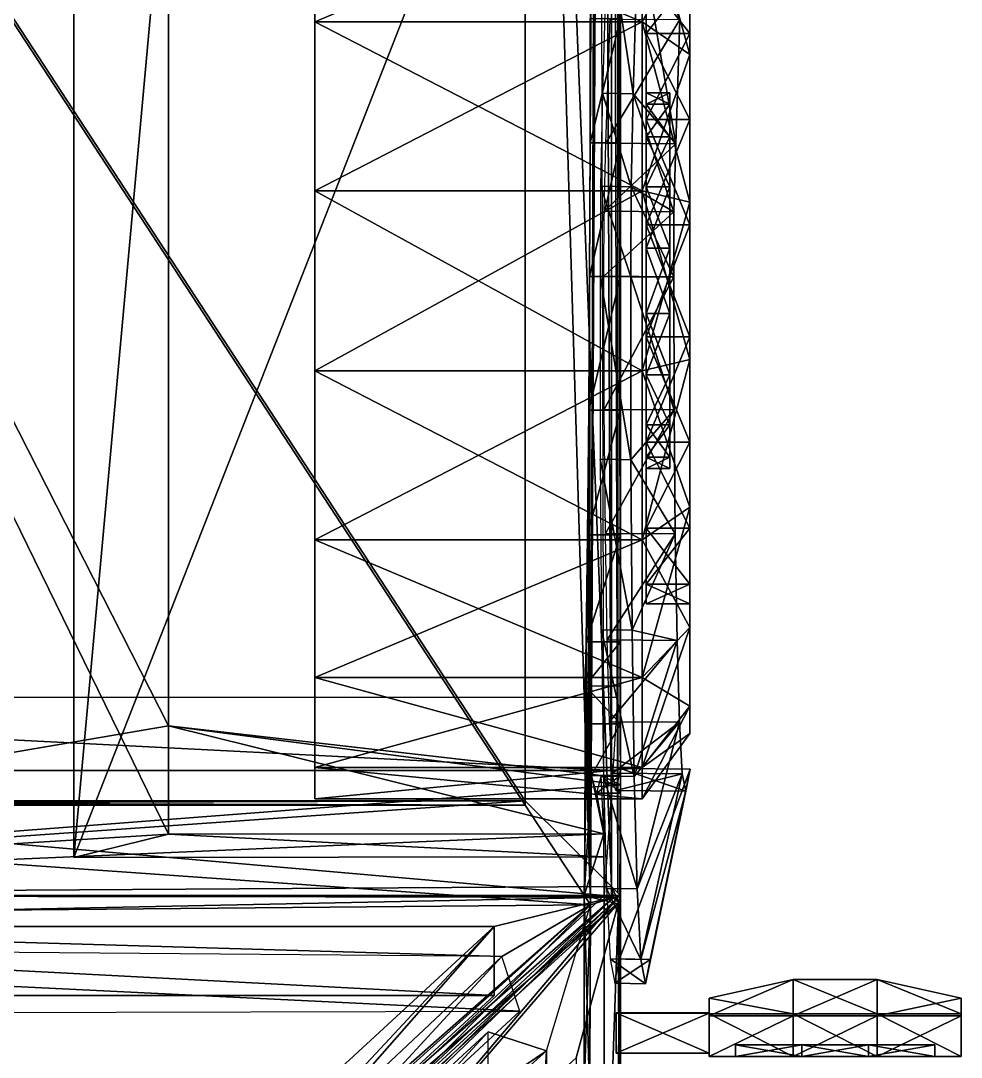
# Model space of a CAD drawing. Extents: x -2.47 to 2.47, y -4.22 to 4.99.
# Drawn here: x 1.17 to 2.471, y 1.619 to 3.053 of the extents above; entities that cross this region are included whole.
import ezdxf

# ---------------------------------------------------------------- set-up
doc = ezdxf.new("R2010")
doc.units = 0

msp = doc.modelspace()

# ---------------------------------------------------------------- linework, layer by layer
for points in [[(2, 4.9519, 1.6023), (2, 4.9431, 1.6161), (2, 1.8428, 1.9879)], [(2, 2.8836, 1.4521), (2, 3.0559, 1.3807), (2, 4.9519, 1.6023)], [(2, 2.8836, 1.4521), (2, 4.9519, 1.6023), (2, 1.8428, 1.9879)], [(1.9876, 1.8551, 1.9989), (1.9744, 4.9345, 1.6296), (1.8682, 4.8292, 1.6423)], [(1.9876, 1.8551, 1.9989), (1.9876, 4.9345, 1.6296), (1.9744, 4.9345, 1.6296)], [(1.9964, 1.8464, 1.9963), (1.9964, 4.937, 1.6257), (1.9876, 4.9345, 1.6296)], [(1.9964, 1.8464, 1.9963), (1.9876, 4.9345, 1.6296), (1.9876, 1.8551, 1.9989)], [(2, 1.8428, 1.9879), (2, 4.9431, 1.6161), (1.9964, 4.937, 1.6257)], [(2, 1.8428, 1.9879), (1.9964, 4.937, 1.6257), (1.9964, 1.8464, 1.9963)], [(1.9585, 1.8298, 1.9757), (1.8682, 4.8232, 1.5926), (1.9744, 4.9079, 1.5873)], [(1.9573, 2.6987, 1.4764), (1.9585, 1.8298, 1.9757), (1.9689, 4.9137, 1.5965)], [(1.958, 2.8836, 1.4521), (1.9573, 2.6987, 1.4764), (1.9689, 4.9137, 1.5965)], [(1.9581, 3.0559, 1.3807), (1.958, 2.8836, 1.4521), (1.9689, 4.9137, 1.5965)], [(1.9744, 4.9079, 1.5873), (1.9689, 4.9137, 1.5965), (1.9585, 1.8298, 1.9757)], [(0, 4.8297, 1.6137), (0, 1.9737, 1.9521), (1.8682, 1.9737, 1.9521)], [(0, 4.8297, 1.6137), (1.8682, 1.9737, 1.9521), (1.8682, 4.8297, 1.6137)], [(0, 4.8238, 1.5641), (1.8682, 4.8238, 1.5641), (1.8682, 1.9678, 1.9024)], [(0, 4.8238, 1.5641), (1.8682, 1.9678, 1.9024), (0, 1.9678, 1.9024)], [(1.8682, 1.9737, 1.9521), (1.8682, 4.8238, 1.5641), (1.8682, 4.8297, 1.6137)], [(1.8682, 4.8292, 1.6423), (1.8682, 1.9737, 1.9847), (1.9876, 1.8551, 1.9989)], [(1.8682, 4.8292, 1.6423), (1.8682, 4.8232, 1.5926), (1.8682, 1.9677, 1.9351)], [(1.8682, 4.8292, 1.6423), (1.8682, 1.9677, 1.9351), (1.8682, 1.9737, 1.9847)], [(1.8682, 1.9737, 1.9521), (1.8682, 1.9678, 1.9024), (1.8682, 4.8238, 1.5641)], [(1.9585, 1.8298, 1.9757), (1.8682, 1.9677, 1.9351), (1.8682, 4.8232, 1.5926)], [(0, 4.778, 0.4116), (1.3748, 3.3202, 0.4116), (1.3748, 2.0772, 0.4116)], [(1.3748, 2.0772, 0.4116), (0, 1.8428, 0.4116), (0, 4.778, 0.4116)], [(0, 4.7421, 0.4463), (1.3748, 3.336, 0.4498), (1.3748, 1.9275, 0.4568)], [(1.3748, 1.9275, 0.4568), (0, 1.8428, 0.4616), (0, 4.7421, 0.4463)], [(1.3748, 3.336, 0.4498), (1.244, 3.7531, 1.477), (1.244, 1.8952, 1.4884)], [(1.244, 1.8952, 1.4884), (1.244, 3.7531, 1.477), (1.9721, 3.7518, 1.4738)], [(1.244, 1.8952, 1.4884), (1.9721, 3.7518, 1.4738), (1.9768, 1.8963, 1.4856)], [(1.3748, 3.336, 0.4498), (1.244, 1.8952, 1.4884), (1.3748, 1.9275, 0.4568)], [(1.3748, 3.336, 0.4498), (1.3748, 1.9275, 0.4568), (1.3748, 2.0772, 0.4116)], [(1.3748, 3.336, 0.4498), (1.3748, 2.0772, 0.4116), (1.3748, 3.3202, 0.4116)], [(2.0959, 3.2814, 0.9027), (2.0959, 3.1727, 1.0911), (2.0959, 3.0352, 0.9757)], [(2.0959, 3.2814, 0.9027), (2.0959, 3.0352, 0.9757), (2.0959, 3.1127, 0.8413)], [(1.5772, 3.2419, 0.228), (1.5772, 3.0512, 0.068), (1.5772, 2.8174, -0.0171)], [(1.5772, 2.8174, 1.3942), (1.5772, 3.0512, 1.3091), (1.5772, 3.2419, 1.1491)], [(1.5772, 3.2419, 0.228), (1.5772, 2.8174, -0.0171), (1.5772, 2.3347, 0.068)], [(1.5772, 2.8174, 1.3942), (1.5772, 3.2419, 1.1491), (1.5772, 3.2419, 0.228)], [(1.5772, 3.2419, 0.228), (1.5772, 2.3347, 0.068), (1.5772, 2.0196, 0.9336)], [(1.5772, 3.2419, 0.228), (1.5772, 2.0196, 0.9336), (1.5772, 2.8174, 1.3942)], [(1.5772, 3.0512, 0.068), (1.5772, 3.2419, 0.228), (2.03, 3.2419, 0.228)], [(1.5772, 3.0512, 0.068), (2.03, 3.2419, 0.228), (2.03, 3.0512, 0.068)], [(1.5772, 3.2419, 1.1491), (1.5772, 3.0512, 1.3091), (2.03, 3.0512, 1.3091)], [(1.5772, 3.2419, 1.1491), (2.03, 3.0512, 1.3091), (2.03, 3.2419, 1.1491)], [(2.03, 3.2419, 1.1491), (2.03, 3.0512, 1.3091), (2.0959, 3.0061, 1.2309)], [(2.03, 3.2419, 1.1491), (2.0959, 3.0061, 1.2309), (2.0959, 3.1727, 1.0911)], [(2.03, 3.0512, 0.068), (2.03, 3.2419, 0.228), (2.0959, 3.1727, 0.286)], [(1.9819, 3.1882, 1.5858), (1.9752, 2.9523, 1.6822), (2.0177, 2.9516, 1.6843)], [(1.9819, 3.1882, 1.5858), (2.0177, 2.9516, 1.6843), (2.0244, 3.1874, 1.5878)], [(2.0765, 2.8825, 1.4304), (2.0244, 3.1874, 1.5878), (2.0177, 2.9516, 1.6843)], [(2.0765, 2.8825, 1.4304), (2.0822, 3.0542, 1.3603), (2.0244, 3.1874, 1.5878)], [(2.03, 3.0512, 0.068), (2.0959, 3.1727, 0.286), (2.0959, 3.0061, 0.1462)], [(2.0959, 3.1727, 1.0911), (2.0959, 3.0061, 1.2309), (2.0959, 2.9163, 1.0754)], [(2.0959, 3.1727, 1.0911), (2.0959, 2.9163, 1.0754), (2.0959, 3.0352, 0.9757)], [(2.0959, 3.0061, 0.1462), (2.0959, 3.1727, 0.286), (2.0959, 3.0352, 0.4014)], [(2.0959, 3.1727, 0.286), (2.0959, 3.1127, 0.5358), (2.0959, 3.0352, 0.4014)], [(2.0354, 3.1127, 0.5358), (2.0354, 3.1397, 0.6886), (2.0354, 2.9528, 0.6886)], [(2.0354, 3.1397, 0.6886), (2.0354, 3.1127, 0.8413), (2.0354, 2.9371, 0.7774)], [(2.0354, 3.1397, 0.6886), (2.0354, 2.9371, 0.7774), (2.0354, 2.9528, 0.6886)], [(2.0959, 3.1127, 0.8413), (2.0959, 3.0352, 0.9757), (2.0354, 3.0352, 0.9757)], [(2.0959, 3.1127, 0.8413), (2.0354, 3.0352, 0.9757), (2.0354, 3.1127, 0.8413)], [(2.0959, 3.0352, 0.4014), (2.0959, 3.1127, 0.5358), (2.0354, 3.1127, 0.5358)], [(2.0959, 3.0352, 0.4014), (2.0354, 3.1127, 0.5358), (2.0354, 3.0352, 0.4014)], [(2.0354, 3.1127, 0.8413), (2.0354, 3.0352, 0.9757), (2.0354, 2.892, 0.8556)], [(2.0354, 3.1127, 0.8413), (2.0354, 2.892, 0.8556), (2.0354, 2.9371, 0.7774)], [(2.0354, 3.0352, 0.4014), (2.0354, 3.1127, 0.5358), (2.0354, 2.9371, 0.5804)], [(2.0354, 3.1127, 0.5358), (2.0354, 2.9528, 0.6886), (2.0354, 2.9371, 0.5804)], [(1.958, 2.8836, 1.4521), (1.9581, 3.0559, 1.3807), (2, 3.0559, 1.3807)], [(1.958, 2.8836, 1.4521), (2, 3.0559, 1.3807), (2, 2.8836, 1.4521)], [(1.9799, 2.8833, 1.4284), (1.9856, 3.055, 1.3582), (2.0822, 3.0542, 1.3603)], [(1.9799, 2.8833, 1.4284), (2.0822, 3.0542, 1.3603), (2.0765, 2.8825, 1.4304)], [(1.5772, 2.8174, -0.0171), (1.5772, 3.0512, 0.068), (2.03, 3.0512, 0.068)], [(1.5772, 2.8174, -0.0171), (2.03, 3.0512, 0.068), (2.03, 2.8174, -0.0171)], [(1.5772, 3.0512, 1.3091), (1.5772, 2.8174, 1.3942), (2.03, 2.8174, 1.3942)], [(1.5772, 3.0512, 1.3091), (2.03, 2.8174, 1.3942), (2.03, 3.0512, 1.3091)], [(2.03, 3.0512, 1.3091), (2.03, 2.8174, 1.3942), (2.0959, 2.8017, 1.3053)], [(2.03, 3.0512, 1.3091), (2.0959, 2.8017, 1.3053), (2.0959, 3.0061, 1.2309)], [(2.03, 2.8174, -0.0171), (2.03, 3.0512, 0.068), (2.0959, 3.0061, 0.1462)], [(2.0959, 2.9163, 0.3017), (2.0959, 3.0352, 0.4014), (2.0354, 3.0352, 0.4014)], [(2.0959, 2.9163, 0.3017), (2.0354, 3.0352, 0.4014), (2.0354, 2.9163, 0.3017)], [(2.0959, 3.0352, 0.9757), (2.0959, 2.9163, 1.0754), (2.0354, 2.9163, 1.0754)], [(2.0959, 3.0352, 0.9757), (2.0354, 2.9163, 1.0754), (2.0354, 3.0352, 0.9757)], [(2.0354, 3.0352, 0.9757), (2.0354, 2.9163, 1.0754), (2.0354, 2.8229, 0.9136)], [(2.0354, 3.0352, 0.9757), (2.0354, 2.8229, 0.9136), (2.0354, 2.892, 0.8556)], [(2.0354, 2.9163, 0.3017), (2.0354, 3.0352, 0.4014), (2.0354, 2.892, 0.5215)], [(2.0354, 3.0352, 0.4014), (2.0354, 2.9371, 0.5804), (2.0354, 2.892, 0.5215)], [(2.0959, 3.0061, 0.1462), (2.0959, 3.0352, 0.4014), (2.0959, 2.9163, 0.3017)], [(2.03, 2.8174, -0.0171), (2.0959, 3.0061, 0.1462), (2.0959, 2.8017, 0.0719)], [(2.0959, 3.0061, 1.2309), (2.0959, 2.8017, 1.3053), (2.0959, 2.7705, 1.1285)], [(2.0959, 3.0061, 1.2309), (2.0959, 2.7705, 1.1285), (2.0959, 2.9163, 1.0754)], [(2.0959, 2.8017, 0.0719), (2.0959, 3.0061, 0.1462), (2.0959, 2.9163, 0.3017)], [(1.9752, 2.9523, 1.6822), (1.9723, 2.8238, 1.6989), (2.0149, 2.823, 1.701)], [(1.9752, 2.9523, 1.6822), (2.0149, 2.823, 1.701), (2.0177, 2.9516, 1.6843)], [(2.074, 2.7885, 1.4427), (2.0177, 2.9516, 1.6843), (2.0149, 2.823, 1.701)], [(2.074, 2.7885, 1.4427), (2.0765, 2.8825, 1.4304), (2.0177, 2.9516, 1.6843)], [(2.0354, 2.9528, 0.6886), (2.0354, 2.9371, 0.7774), (2.0685, 2.9371, 0.7774)], [(2.0354, 2.9528, 0.6886), (2.0685, 2.9371, 0.7774), (2.0685, 2.9528, 0.6886)], [(2.0354, 2.9371, 0.5804), (2.0354, 2.9528, 0.6886), (2.0685, 2.9528, 0.6886)], [(2.0354, 2.9371, 0.5804), (2.0685, 2.9528, 0.6886), (2.0685, 2.9371, 0.5997)], [(2.0685, 2.9528, 0.6886), (2.0685, 2.9371, 0.7774), (2.0685, 2.892, 0.8556)], [(2.0685, 2.892, 0.5215), (2.0685, 2.9371, 0.5997), (2.0685, 2.9528, 0.6886)], [(2.0685, 2.9528, 0.6886), (2.0685, 2.892, 0.8556), (2.0685, 2.7381, 0.9444)], [(2.0685, 2.892, 0.5215), (2.0685, 2.9528, 0.6886), (2.0685, 2.7381, 0.9444)], [(2.0354, 2.9371, 0.7774), (2.0354, 2.892, 0.8556), (2.0685, 2.892, 0.8556)], [(2.0354, 2.9371, 0.7774), (2.0685, 2.892, 0.8556), (2.0685, 2.9371, 0.7774)], [(2.0354, 2.892, 0.5215), (2.0354, 2.9371, 0.5804), (2.0685, 2.9371, 0.5997)], [(2.0354, 2.892, 0.5215), (2.0685, 2.9371, 0.5997), (2.0685, 2.892, 0.5215)], [(2.0959, 2.7705, 0.2486), (2.0959, 2.9163, 0.3017), (2.0354, 2.9163, 0.3017)], [(2.0959, 2.7705, 0.2486), (2.0354, 2.9163, 0.3017), (2.0354, 2.7705, 0.2486)], [(2.0959, 2.9163, 1.0754), (2.0959, 2.7705, 1.1285), (2.0354, 2.7705, 1.1285)], [(2.0959, 2.9163, 1.0754), (2.0354, 2.7705, 1.1285), (2.0354, 2.9163, 1.0754)], [(2.0354, 2.9163, 1.0754), (2.0354, 2.7705, 1.1285), (2.0354, 2.7381, 0.9444)], [(2.0354, 2.9163, 1.0754), (2.0354, 2.7381, 0.9444), (2.0354, 2.8229, 0.9136)], [(2.0354, 2.7705, 0.2486), (2.0354, 2.9163, 0.3017), (2.0354, 2.8229, 0.4635)], [(2.0354, 2.9163, 0.3017), (2.0354, 2.892, 0.5215), (2.0354, 2.8229, 0.4635)], [(2.0959, 2.8017, 0.0719), (2.0959, 2.9163, 0.3017), (2.0959, 2.7705, 0.2486)], [(1.9573, 2.6987, 1.4764), (1.958, 2.8836, 1.4521), (2, 2.8836, 1.4521)], [(1.9573, 2.6987, 1.4764), (2, 2.8836, 1.4521), (2, 2.6987, 1.4764)], [(1.9774, 2.7893, 1.4406), (1.9799, 2.8833, 1.4284), (2.0765, 2.8825, 1.4304)], [(1.9774, 2.7893, 1.4406), (2.0765, 2.8825, 1.4304), (2.074, 2.7885, 1.4427)], [(2, 1.8428, 1.9879), (2, 2.6987, 1.4764), (2, 2.8836, 1.4521)], [(2.0354, 2.8229, 0.4635), (2.0354, 2.892, 0.5215), (2.0685, 2.892, 0.5215)], [(2.0354, 2.8229, 0.4635), (2.0685, 2.892, 0.5215), (2.0685, 2.8229, 0.4635)], [(2.0354, 2.892, 0.8556), (2.0354, 2.8229, 0.9136), (2.0685, 2.8229, 0.9136)], [(2.0354, 2.892, 0.8556), (2.0685, 2.8229, 0.9136), (2.0685, 2.892, 0.8556)], [(2.0685, 2.892, 0.8556), (2.0685, 2.8229, 0.9136), (2.0685, 2.7381, 0.9444)], [(2.0685, 2.7381, 0.4327), (2.0685, 2.8229, 0.4635), (2.0685, 2.892, 0.5215)], [(2.0685, 2.5631, 0.4635), (2.0685, 2.7381, 0.4327), (2.0685, 2.892, 0.5215)], [(2.0685, 2.7381, 0.9444), (2.0685, 2.5631, 0.4635), (2.0685, 2.892, 0.5215)], [(1.5772, 2.8174, -0.0171), (1.5772, 2.5685, -0.0171), (1.5772, 2.3347, 0.068)], [(1.5772, 2.3347, 1.3091), (1.5772, 2.5685, 1.3942), (1.5772, 2.8174, 1.3942)], [(1.5772, 2.0196, 0.9336), (1.5772, 2.3347, 1.3091), (1.5772, 2.8174, 1.3942)], [(1.5772, 2.5685, -0.0171), (1.5772, 2.8174, -0.0171), (2.03, 2.8174, -0.0171)], [(1.5772, 2.5685, -0.0171), (2.03, 2.8174, -0.0171), (2.03, 2.5685, -0.0171)], [(1.5772, 2.8174, 1.3942), (1.5772, 2.5685, 1.3942), (2.03, 2.5685, 1.3942)], [(1.5772, 2.8174, 1.3942), (2.03, 2.5685, 1.3942), (2.03, 2.8174, 1.3942)], [(1.9723, 2.8238, 1.6989), (1.9717, 2.6993, 1.7151), (2.0143, 2.6985, 1.7171)], [(1.9723, 2.8238, 1.6989), (2.0143, 2.6985, 1.7171), (2.0149, 2.823, 1.701)], [(2.0736, 2.6985, 1.4544), (2.0149, 2.823, 1.701), (2.0143, 2.6985, 1.7171)], [(2.0736, 2.6985, 1.4544), (2.074, 2.7885, 1.4427), (2.0149, 2.823, 1.701)], [(2.03, 2.8174, 1.3942), (2.03, 2.5685, 1.3942), (2.0959, 2.5842, 1.3053)], [(2.03, 2.8174, 1.3942), (2.0959, 2.5842, 1.3053), (2.0959, 2.8017, 1.3053)], [(2.03, 2.5685, -0.0171), (2.03, 2.8174, -0.0171), (2.0959, 2.8017, 0.0719)], [(2.0354, 2.7705, 0.2486), (2.0354, 2.8229, 0.4635), (2.0354, 2.7381, 0.4327)], [(2.0354, 2.8229, 0.9136), (2.0354, 2.7381, 0.9444), (2.0685, 2.7381, 0.9444)], [(2.0354, 2.8229, 0.9136), (2.0685, 2.7381, 0.9444), (2.0685, 2.8229, 0.9136)], [(2.0354, 2.7381, 0.4327), (2.0354, 2.8229, 0.4635), (2.0685, 2.8229, 0.4635)], [(2.0354, 2.7381, 0.4327), (2.0685, 2.8229, 0.4635), (2.0685, 2.7381, 0.4327)], [(2.03, 2.5685, -0.0171), (2.0959, 2.8017, 0.0719), (2.0959, 2.5842, 0.0719)], [(2.0959, 2.8017, 1.3053), (2.0959, 2.5842, 1.3053), (2.0959, 2.6154, 1.1285)], [(2.0959, 2.8017, 1.3053), (2.0959, 2.6154, 1.1285), (2.0959, 2.7705, 1.1285)], [(2.0959, 2.5842, 0.0719), (2.0959, 2.8017, 0.0719), (2.0959, 2.7705, 0.2486)], [(1.977, 2.6993, 1.4523), (1.9774, 2.7893, 1.4406), (2.074, 2.7885, 1.4427)], [(1.977, 2.6993, 1.4523), (2.074, 2.7885, 1.4427), (2.0736, 2.6985, 1.4544)], [(2.0959, 2.6154, 0.2486), (2.0959, 2.7705, 0.2486), (2.0354, 2.7705, 0.2486)], [(2.0959, 2.6154, 0.2486), (2.0354, 2.7705, 0.2486), (2.0354, 2.6154, 0.2486)], [(2.0959, 2.7705, 1.1285), (2.0959, 2.6154, 1.1285), (2.0354, 2.6154, 1.1285)], [(2.0959, 2.7705, 1.1285), (2.0354, 2.6154, 1.1285), (2.0354, 2.7705, 1.1285)], [(2.0354, 2.7705, 1.1285), (2.0354, 2.6154, 1.1285), (2.0354, 2.6479, 0.9444)], [(2.0354, 2.7705, 1.1285), (2.0354, 2.6479, 0.9444), (2.0354, 2.7381, 0.9444)], [(2.0354, 2.6154, 0.2486), (2.0354, 2.7705, 0.2486), (2.0354, 2.7381, 0.4327)], [(2.0959, 2.5842, 0.0719), (2.0959, 2.7705, 0.2486), (2.0959, 2.6154, 0.2486)], [(2.0354, 2.6154, 0.2486), (2.0354, 2.7381, 0.4327), (2.0354, 2.6479, 0.4327)], [(2.0354, 2.7381, 0.9444), (2.0354, 2.6479, 0.9444), (2.0685, 2.6479, 0.9444)], [(2.0354, 2.7381, 0.9444), (2.0685, 2.6479, 0.9444), (2.0685, 2.7381, 0.9444)], [(2.0354, 2.6479, 0.4327), (2.0354, 2.7381, 0.4327), (2.0685, 2.7381, 0.4327)], [(2.0354, 2.6479, 0.4327), (2.0685, 2.7381, 0.4327), (2.0685, 2.6479, 0.4327)], [(2.0685, 2.7381, 0.9444), (2.0685, 2.6479, 0.9444), (2.0685, 2.5631, 0.9136)], [(2.0685, 2.5631, 0.4635), (2.0685, 2.6479, 0.4327), (2.0685, 2.7381, 0.4327)], [(2.0685, 2.7381, 0.9444), (2.0685, 2.5631, 0.9136), (2.0685, 2.4488, 0.7774)], [(2.0685, 2.7381, 0.9444), (2.0685, 2.4488, 0.7774), (2.0685, 2.5631, 0.4635)], [(1.9573, 2.6987, 1.4764), (1.9561, 2.5138, 1.4521), (1.9585, 1.8298, 1.9757)], [(1.9561, 2.5138, 1.4521), (1.9573, 2.6987, 1.4764), (2, 2.6987, 1.4764)], [(1.9561, 2.5138, 1.4521), (2, 2.6987, 1.4764), (2, 2.5138, 1.4521)], [(1.9717, 2.6993, 1.7151), (1.9719, 2.4462, 1.6822), (2.0145, 2.4454, 1.6843)], [(1.9717, 2.6993, 1.7151), (2.0145, 2.4454, 1.6843), (2.0143, 2.6985, 1.7171)], [(1.9775, 2.5151, 1.4284), (1.977, 2.6993, 1.4523), (2.0736, 2.6985, 1.4544)], [(1.9775, 2.5151, 1.4284), (2.0736, 2.6985, 1.4544), (2.0741, 2.5143, 1.4304)], [(2, 1.8428, 1.9879), (2, 2.5138, 1.4521), (2, 2.6987, 1.4764)], [(2.0741, 2.5143, 1.4304), (2.0736, 2.6985, 1.4544), (2.0143, 2.6985, 1.7171)], [(2.0741, 2.5143, 1.4304), (2.0143, 2.6985, 1.7171), (2.0145, 2.4454, 1.6843)], [(2.0354, 2.6154, 1.1285), (2.0354, 2.5631, 0.9136), (2.0354, 2.6479, 0.9444)], [(2.0354, 2.4696, 0.3017), (2.0354, 2.6154, 0.2486), (2.0354, 2.6479, 0.4327)], [(2.0354, 2.4696, 0.3017), (2.0354, 2.6479, 0.4327), (2.0354, 2.5631, 0.4635)], [(2.0354, 2.5631, 0.4635), (2.0354, 2.6479, 0.4327), (2.0685, 2.6479, 0.4327)], [(2.0354, 2.5631, 0.4635), (2.0685, 2.6479, 0.4327), (2.0685, 2.5631, 0.4635)], [(2.0354, 2.6479, 0.9444), (2.0354, 2.5631, 0.9136), (2.0685, 2.5631, 0.9136)], [(2.0354, 2.6479, 0.9444), (2.0685, 2.5631, 0.9136), (2.0685, 2.6479, 0.9444)], [(2.0959, 2.6154, 1.1285), (2.0959, 2.4696, 1.0754), (2.0354, 2.4696, 1.0754)], [(2.0959, 2.6154, 1.1285), (2.0354, 2.4696, 1.0754), (2.0354, 2.6154, 1.1285)], [(2.0959, 2.4696, 0.3017), (2.0959, 2.6154, 0.2486), (2.0354, 2.6154, 0.2486)], [(2.0959, 2.4696, 0.3017), (2.0354, 2.6154, 0.2486), (2.0354, 2.4696, 0.3017)], [(2.0354, 2.6154, 1.1285), (2.0354, 2.4696, 1.0754), (2.0354, 2.5631, 0.9136)], [(2.0959, 2.5842, 1.3053), (2.0959, 2.4696, 1.0754), (2.0959, 2.6154, 1.1285)], [(2.0959, 2.3799, 0.1462), (2.0959, 2.5842, 0.0719), (2.0959, 2.6154, 0.2486)], [(2.0959, 2.3799, 0.1462), (2.0959, 2.6154, 0.2486), (2.0959, 2.4696, 0.3017)], [(2.03, 2.3347, 0.068), (2.03, 2.5685, -0.0171), (2.0959, 2.5842, 0.0719)], [(2.03, 2.3347, 0.068), (2.0959, 2.5842, 0.0719), (2.0959, 2.3799, 0.1462)], [(2.03, 2.5685, 1.3942), (2.0959, 2.3799, 1.2309), (2.0959, 2.5842, 1.3053)], [(2.0959, 2.5842, 1.3053), (2.0959, 2.3799, 1.2309), (2.0959, 2.4696, 1.0754)], [(1.5772, 2.3347, 0.068), (1.5772, 2.5685, -0.0171), (2.03, 2.5685, -0.0171)], [(1.5772, 2.3347, 0.068), (2.03, 2.5685, -0.0171), (2.03, 2.3347, 0.068)], [(1.5772, 2.5685, 1.3942), (1.5772, 2.3347, 1.3091), (2.03, 2.3347, 1.3091)], [(1.5772, 2.5685, 1.3942), (2.03, 2.3347, 1.3091), (2.03, 2.5685, 1.3942)], [(2.03, 2.5685, 1.3942), (2.03, 2.3347, 1.3091), (2.0959, 2.3799, 1.2309)], [(2.0354, 2.4696, 1.0754), (2.0354, 2.4939, 0.8556), (2.0354, 2.5631, 0.9136)], [(2.0354, 2.3508, 0.4014), (2.0354, 2.4696, 0.3017), (2.0354, 2.5631, 0.4635)], [(2.0354, 2.3508, 0.4014), (2.0354, 2.5631, 0.4635), (2.0354, 2.4939, 0.5215)], [(2.0354, 2.4939, 0.5215), (2.0354, 2.5631, 0.4635), (2.0685, 2.5631, 0.4635)], [(2.0354, 2.4939, 0.5215), (2.0685, 2.5631, 0.4635), (2.0685, 2.4939, 0.5215)], [(2.0354, 2.5631, 0.9136), (2.0354, 2.4939, 0.8556), (2.0685, 2.4939, 0.8556)], [(2.0354, 2.5631, 0.9136), (2.0685, 2.4939, 0.8556), (2.0685, 2.5631, 0.9136)], [(2.0685, 2.5631, 0.9136), (2.0685, 2.4939, 0.8556), (2.0685, 2.4488, 0.7774)], [(2.0685, 2.4488, 0.5997), (2.0685, 2.4939, 0.5215), (2.0685, 2.5631, 0.4635)], [(2.0685, 2.4488, 0.7774), (2.0685, 2.4488, 0.5997), (2.0685, 2.5631, 0.4635)], [(1.9561, 2.5138, 1.4521), (1.9545, 2.3415, 1.3807), (1.9585, 1.8298, 1.9757)], [(1.9545, 2.3415, 1.3807), (1.9561, 2.5138, 1.4521), (2, 2.5138, 1.4521)], [(1.9545, 2.3415, 1.3807), (2, 2.5138, 1.4521), (2, 2.3415, 1.3807)], [(1.9791, 2.3436, 1.3582), (1.9775, 2.5151, 1.4284), (2.0741, 2.5143, 1.4304)], [(1.9791, 2.3436, 1.3582), (2.0741, 2.5143, 1.4304), (2.0757, 2.3428, 1.3603)], [(2, 1.8428, 1.9879), (2, 2.3415, 1.3807), (2, 2.5138, 1.4521)], [(2.0757, 2.3428, 1.3603), (2.0741, 2.5143, 1.4304), (2.0145, 2.4454, 1.6843)], [(2.0354, 2.4488, 0.5997), (2.0354, 2.4939, 0.5215), (2.0685, 2.4939, 0.5215)], [(2.0354, 2.4488, 0.5997), (2.0685, 2.4939, 0.5215), (2.0685, 2.4488, 0.5997)], [(2.0354, 2.4696, 1.0754), (2.0354, 2.3508, 0.9757), (2.0354, 2.4939, 0.8556)], [(2.0354, 2.3508, 0.9757), (2.0354, 2.4488, 0.7774), (2.0354, 2.4939, 0.8556)], [(2.0354, 2.2732, 0.5358), (2.0354, 2.3508, 0.4014), (2.0354, 2.4939, 0.5215)], [(2.0354, 2.2732, 0.5358), (2.0354, 2.4939, 0.5215), (2.0354, 2.4488, 0.5997)], [(2.0354, 2.4939, 0.8556), (2.0354, 2.4488, 0.7774), (2.0685, 2.4488, 0.7774)], [(2.0354, 2.4939, 0.8556), (2.0685, 2.4488, 0.7774), (2.0685, 2.4939, 0.8556)], [(2.0959, 2.4696, 1.0754), (2.0959, 2.3508, 0.9757), (2.0354, 2.3508, 0.9757)], [(2.0959, 2.4696, 1.0754), (2.0354, 2.3508, 0.9757), (2.0354, 2.4696, 1.0754)], [(2.0959, 2.3508, 0.4014), (2.0959, 2.4696, 0.3017), (2.0354, 2.4696, 0.3017)], [(2.0959, 2.3508, 0.4014), (2.0354, 2.4696, 0.3017), (2.0354, 2.3508, 0.4014)], [(2.0959, 2.3799, 1.2309), (2.0959, 2.3508, 0.9757), (2.0959, 2.4696, 1.0754)], [(2.0959, 2.2133, 0.286), (2.0959, 2.3799, 0.1462), (2.0959, 2.4696, 0.3017)], [(2.0959, 2.2133, 0.286), (2.0959, 2.4696, 0.3017), (2.0959, 2.3508, 0.4014)], [(1.9719, 2.4462, 1.6822), (1.9736, 2.2104, 1.5858), (2.0161, 2.2096, 1.5878)], [(1.9719, 2.4462, 1.6822), (2.0161, 2.2096, 1.5878), (2.0145, 2.4454, 1.6843)], [(2.0757, 2.3428, 1.3603), (2.0145, 2.4454, 1.6843), (2.0161, 2.2096, 1.5878)], [(2.0354, 2.3508, 0.9757), (2.0354, 2.2732, 0.8413), (2.0354, 2.4488, 0.7774)], [(2.0354, 2.2732, 0.8413), (2.0354, 2.4332, 0.6886), (2.0354, 2.4488, 0.7774)], [(2.0354, 2.2463, 0.6886), (2.0354, 2.2732, 0.5358), (2.0354, 2.4488, 0.5997)], [(2.0354, 2.2463, 0.6886), (2.0354, 2.4488, 0.5997), (2.0354, 2.4332, 0.6886)], [(2.0354, 2.4488, 0.7774), (2.0354, 2.4332, 0.6886), (2.0685, 2.4332, 0.6886)], [(2.0354, 2.4488, 0.7774), (2.0685, 2.4332, 0.6886), (2.0685, 2.4488, 0.7774)], [(2.0354, 2.4332, 0.6886), (2.0354, 2.4488, 0.5997), (2.0685, 2.4488, 0.5997)], [(2.0354, 2.4332, 0.6886), (2.0685, 2.4488, 0.5997), (2.0685, 2.4332, 0.6886)], [(2.0685, 2.4488, 0.7774), (2.0685, 2.4332, 0.6886), (2.0685, 2.4488, 0.5997)], [(2.0354, 2.2732, 0.8413), (2.0354, 2.2463, 0.6886), (2.0354, 2.4332, 0.6886)], [(2.03, 2.1441, 0.228), (2.03, 2.3347, 0.068), (2.0959, 2.3799, 0.1462)], [(2.03, 2.1441, 0.228), (2.0959, 2.3799, 0.1462), (2.0959, 2.2133, 0.286)], [(2.03, 2.3347, 1.3091), (2.0959, 2.2133, 1.0911), (2.0959, 2.3799, 1.2309)], [(2.0959, 2.3799, 1.2309), (2.0959, 2.2133, 1.0911), (2.0959, 2.3508, 0.9757)], [(1.9545, 2.3415, 1.3807), (1.9525, 2.1936, 1.2672), (1.9585, 1.8298, 1.9757)], [(1.9525, 2.1936, 1.2672), (1.9545, 2.3415, 1.3807), (2, 2.3415, 1.3807)], [(1.9525, 2.1936, 1.2672), (2, 2.3415, 1.3807), (2, 2.1936, 1.2672)], [(1.9816, 2.1962, 1.2466), (1.9791, 2.3436, 1.3582), (2.0757, 2.3428, 1.3603)], [(1.9816, 2.1962, 1.2466), (2.0757, 2.3428, 1.3603), (2.0782, 2.1954, 1.2487)], [(2, 1.8428, 1.9879), (2, 2.1936, 1.2672), (2, 2.3415, 1.3807)], [(2.0782, 2.1954, 1.2487), (2.0757, 2.3428, 1.3603), (2.0161, 2.2096, 1.5878)], [(2.0959, 2.3508, 0.9757), (2.0959, 2.2732, 0.8413), (2.0354, 2.2732, 0.8413)], [(2.0959, 2.3508, 0.9757), (2.0354, 2.2732, 0.8413), (2.0354, 2.3508, 0.9757)], [(2.0959, 2.2732, 0.5358), (2.0959, 2.3508, 0.4014), (2.0354, 2.3508, 0.4014)], [(2.0959, 2.2732, 0.5358), (2.0354, 2.3508, 0.4014), (2.0354, 2.2732, 0.5358)], [(2.0959, 2.2133, 1.0911), (2.0959, 2.2732, 0.8413), (2.0959, 2.3508, 0.9757)], [(2.0959, 2.1045, 0.4744), (2.0959, 2.2133, 0.286), (2.0959, 2.3508, 0.4014)], [(2.0959, 2.1045, 0.4744), (2.0959, 2.3508, 0.4014), (2.0959, 2.2732, 0.5358)], [(1.5772, 2.3347, 0.068), (1.5772, 2.1441, 0.228), (1.5772, 2.0196, 0.4435)], [(1.5772, 2.0196, 0.9336), (1.5772, 2.1441, 1.1491), (1.5772, 2.3347, 1.3091)], [(1.5772, 2.3347, 0.068), (1.5772, 2.0196, 0.4435), (1.5772, 2.0196, 0.9336)], [(1.5772, 2.3347, 1.3091), (1.5772, 2.1441, 1.1491), (2.03, 2.1441, 1.1491)], [(1.5772, 2.3347, 1.3091), (2.03, 2.1441, 1.1491), (2.03, 2.3347, 1.3091)], [(1.5772, 2.1441, 0.228), (1.5772, 2.3347, 0.068), (2.03, 2.3347, 0.068)], [(1.5772, 2.1441, 0.228), (2.03, 2.3347, 0.068), (2.03, 2.1441, 0.228)], [(2.03, 2.3347, 1.3091), (2.03, 2.1441, 1.1491), (2.0959, 2.2133, 1.0911)], [(2.0959, 2.2732, 0.8413), (2.0959, 2.2463, 0.6886), (2.0354, 2.2463, 0.6886)], [(2.0959, 2.2732, 0.8413), (2.0354, 2.2463, 0.6886), (2.0354, 2.2732, 0.8413)], [(2.0959, 2.2463, 0.6886), (2.0959, 2.2732, 0.5358), (2.0354, 2.2732, 0.5358)], [(2.0959, 2.2463, 0.6886), (2.0354, 2.2732, 0.5358), (2.0354, 2.2463, 0.6886)], [(2.0959, 2.2133, 1.0911), (2.0959, 2.1045, 0.9027), (2.0959, 2.2732, 0.8413)], [(2.0959, 2.1045, 0.9027), (2.0959, 2.2463, 0.6886), (2.0959, 2.2732, 0.8413)], [(2.0959, 2.0668, 0.6886), (2.0959, 2.1045, 0.4744), (2.0959, 2.2732, 0.5358)], [(2.0959, 2.0668, 0.6886), (2.0959, 2.2732, 0.5358), (2.0959, 2.2463, 0.6886)], [(2.0959, 2.1045, 0.9027), (2.0959, 2.0668, 0.6886), (2.0959, 2.2463, 0.6886)], [(1.9736, 2.2104, 1.5858), (1.9766, 2.0079, 1.4324), (2.0191, 2.0071, 1.4344)], [(1.9736, 2.2104, 1.5858), (2.0191, 2.0071, 1.4344), (2.0161, 2.2096, 1.5878)], [(2.0782, 2.1954, 1.2487), (2.0161, 2.2096, 1.5878), (2.0191, 2.0071, 1.4344)], [(2.03, 2.0196, 0.4435), (2.03, 2.1441, 0.228), (2.0959, 2.2133, 0.286)], [(2.03, 2.0196, 0.4435), (2.0959, 2.2133, 0.286), (2.0959, 2.1045, 0.4744)], [(2.03, 2.1441, 1.1491), (2.0959, 2.1045, 0.9027), (2.0959, 2.2133, 1.0911)], [(1.9849, 2.0831, 1.1012), (1.9816, 2.1962, 1.2466), (2.0782, 2.1954, 1.2487)], [(1.9849, 2.0831, 1.1012), (2.0782, 2.1954, 1.2487), (2.0815, 2.0823, 1.1032)], [(2.0815, 2.0823, 1.1032), (2.0782, 2.1954, 1.2487), (2.0191, 2.0071, 1.4344)], [(1.9525, 2.1936, 1.2672), (1.9513, 2.1325, 1.1877), (1.9585, 1.8298, 1.9757)], [(1.9513, 2.1325, 1.1877), (1.9525, 2.1936, 1.2672), (2, 2.1936, 1.2672)], [(1.9513, 2.1325, 1.1877), (2, 2.1936, 1.2672), (2, 2.1323, 1.1874)], [(2, 1.8428, 1.9879), (2, 2.1323, 1.1874), (2, 2.1936, 1.2672)], [(1.5772, 2.1441, 1.1491), (1.5772, 2.0196, 0.9336), (2.03, 2.0196, 0.9336)], [(1.5772, 2.1441, 1.1491), (2.03, 2.0196, 0.9336), (2.03, 2.1441, 1.1491)], [(1.5772, 2.0196, 0.4435), (1.5772, 2.1441, 0.228), (2.03, 2.1441, 0.228)], [(1.5772, 2.0196, 0.4435), (2.03, 2.1441, 0.228), (2.03, 2.0196, 0.4435)], [(2.03, 2.1441, 1.1491), (2.03, 2.0196, 0.9336), (2.0959, 2.1045, 0.9027)], [(1.9513, 2.1325, 1.1877), (1.95, 1.8428, 1.206), (1.9585, 1.8298, 1.9757)], [(1.9537, 2.08, 1.1192), (1.9513, 2.1325, 1.1877), (1.95, 1.8428, 1.206)], [(2, 2.08, 1.1192), (1.9537, 2.08, 1.1192), (1.9513, 2.1325, 1.1877)], [(2, 2.1323, 1.1874), (2, 2.08, 1.1192), (1.9513, 2.1325, 1.1877)], [(2, 2.08, 1.1192), (2, 2.1323, 1.1874), (2, 1.8428, 1.206)], [(2, 1.8428, 1.9879), (2, 1.8428, 1.206), (2, 2.1323, 1.1874)], [(1.9893, 2.0156, 1.8791), (0, 2.0156, 1.8844), (0, 2.1169, 1.4827)], [(1.9893, 2.0156, 1.8791), (0, 2.1169, 1.4827), (1.9961, 2.1169, 1.4774)], [(2.03, 2.0196, 0.9336), (2.0959, 2.0668, 0.6886), (2.0959, 2.1045, 0.9027)], [(2.03, 1.9764, 0.6886), (2.03, 2.0196, 0.4435), (2.0959, 2.1045, 0.4744)], [(2.03, 1.9764, 0.6886), (2.0959, 2.1045, 0.4744), (2.0959, 2.0668, 0.6886)], [(1.9599, 2.0087, 0.9469), (1.9537, 2.08, 1.1192), (1.95, 1.8428, 1.206)], [(1.9599, 2.0087, 0.9469), (1.9537, 2.08, 1.1192), (2, 2.08, 1.1192)], [(1.9599, 2.0087, 0.9469), (2, 2.08, 1.1192), (2, 2.0087, 0.9469)], [(1.9889, 2.012, 0.9318), (1.9849, 2.0831, 1.1012), (2.0815, 2.0823, 1.1032)], [(1.9889, 2.012, 0.9318), (2.0815, 2.0823, 1.1032), (2.0854, 2.0112, 0.9338)], [(2, 2.0087, 0.9469), (2, 2.08, 1.1192), (2, 1.8428, 1.206)], [(2.0815, 2.0823, 1.1032), (2.0191, 2.0071, 1.4344), (2.0233, 1.8517, 1.2345)], [(2.0854, 2.0112, 0.9338), (2.0815, 2.0823, 1.1032), (2.0233, 1.8517, 1.2345)], [(1.3748, 2.0772, 0.4116), (2, 1.9957, 0.4116), (0, 1.8428, 0.4116)], [(1.3748, 2.0772, 0.4116), (1.3748, 1.9275, 0.4568), (1.9772, 1.9282, 0.4551)], [(1.3748, 2.0772, 0.4116), (1.9772, 1.9282, 0.4551), (1.9735, 2.0087, 0.5771)], [(1.9735, 2.0087, 0.5771), (2, 1.9957, 0.4116), (1.3748, 2.0772, 0.4116)], [(2.03, 2.0196, 0.9336), (2.03, 1.9764, 0.6886), (2.0959, 2.0668, 0.6886)], [(1.9776, 1.8428, 1.9452), (0, 1.8428, 1.9505), (0, 2.0156, 1.8844)], [(1.9776, 1.8428, 1.9452), (0, 2.0156, 1.8844), (1.9893, 2.0156, 1.8791)], [(1.5772, 2.0196, 0.4435), (1.5772, 1.9764, 0.6886), (1.5772, 2.0196, 0.9336)], [(1.5772, 2.0196, 0.9336), (1.5772, 1.9764, 0.6886), (2.03, 1.9764, 0.6886)], [(1.5772, 2.0196, 0.9336), (2.03, 1.9764, 0.6886), (2.03, 2.0196, 0.9336)], [(1.5772, 1.9764, 0.6886), (1.5772, 2.0196, 0.4435), (2.03, 2.0196, 0.4435)], [(1.5772, 1.9764, 0.6886), (2.03, 2.0196, 0.4435), (2.03, 1.9764, 0.6886)], [(1.95, 1.8428, 1.206), (1.9772, 1.9282, 0.4551), (1.9599, 2.0087, 0.9469)], [(1.9772, 1.9282, 0.4551), (1.9667, 1.9843, 0.762), (1.9599, 2.0087, 0.9469)], [(1.9667, 1.9843, 0.762), (1.9599, 2.0087, 0.9469), (2, 2.0087, 0.9469)], [(1.9772, 1.9282, 0.4551), (1.9735, 2.0087, 0.5771), (1.9667, 1.9843, 0.762)], [(1.9667, 1.9843, 0.762), (2, 2.0087, 0.9469), (2, 1.9843, 0.762)], [(1.9735, 2.0087, 0.5771), (1.9667, 1.9843, 0.762), (2, 1.9843, 0.762)], [(1.9735, 2.0087, 0.5771), (2, 2.0087, 0.5771), (2, 1.9957, 0.4116)], [(1.9735, 2.0087, 0.5771), (2, 1.9843, 0.762), (2, 2.0087, 0.5771)], [(1.9766, 2.0079, 1.4324), (1.9807, 1.8525, 1.2325), (2.0233, 1.8517, 1.2345)], [(1.9766, 2.0079, 1.4324), (2.0233, 1.8517, 1.2345), (2.0191, 2.0071, 1.4344)], [(1.9938, 1.9878, 0.7499), (1.9889, 2.012, 0.9318), (2.0854, 2.0112, 0.9338)], [(1.9999, 2.0182, 0.4267), (1.9938, 1.9878, 0.7499), (2.0904, 1.987, 0.752)], [(1.9938, 1.9878, 0.7499), (2.0854, 2.0112, 0.9338), (2.0904, 1.987, 0.752)], [(1.9986, 1.7549, 0.4267), (1.9999, 2.0182, 0.4267), (2.0965, 2.0174, 0.4267)], [(1.9986, 1.7549, 0.4267), (2.0965, 2.0174, 0.4267), (2.0411, 1.7541, 0.4267)], [(1.9999, 2.0182, 0.4267), (2.0904, 1.987, 0.752), (2.0965, 2.0174, 0.4267)], [(2, 1.9957, 0.4116), (2, 2.0087, 0.5771), (2, 1.9843, 0.762)], [(2, 1.8428, 1.206), (2, 1.9843, 0.762), (2, 2.0087, 0.9469)], [(2.0854, 2.0112, 0.9338), (2.0233, 1.8517, 1.2345), (2.0283, 1.7541, 1.0018)], [(2.0904, 1.987, 0.752), (2.0854, 2.0112, 0.9338), (2.0283, 1.7541, 1.0018)], [(2.0965, 2.0174, 0.4267), (2.0904, 1.987, 0.752), (2.0346, 1.7207, 0.7519)], [(2.0965, 2.0174, 0.4267), (2.0346, 1.7207, 0.7519), (2.0411, 1.7541, 0.4267)], [(2, 1.9957, 0.4116), (2, 1.8428, 0.4116), (0, 1.8428, 0.4116)], [(2, 1.8428, 1.206), (2, 1.8428, 0.4116), (2, 1.9957, 0.4116)], [(2, 1.8428, 1.206), (2, 1.9957, 0.4116), (2, 1.9843, 0.762)], [(2.0904, 1.987, 0.752), (2.0283, 1.7541, 1.0018), (2.0346, 1.7207, 0.7519)], [(1.8682, 1.9737, 1.9847), (0, 1.9737, 1.9847), (0, 1.8428, 2.0004)], [(0, 1.8428, 2.0004), (1.9876, 1.8551, 1.9989), (1.8682, 1.9737, 1.9847)], [(1.8682, 1.9737, 1.9847), (1.8682, 1.9677, 1.9351), (0, 1.9677, 1.9351)], [(1.8682, 1.9737, 1.9847), (0, 1.9677, 1.9351), (0, 1.9737, 1.9847)], [(0, 1.9737, 1.9521), (0, 1.9678, 1.9024), (1.8682, 1.9678, 1.9024)], [(0, 1.9737, 1.9521), (1.8682, 1.9678, 1.9024), (1.8682, 1.9737, 1.9521)], [(0, 1.9677, 1.9351), (1.8682, 1.9677, 1.9351), (1.9585, 1.8298, 1.9757)], [(0, 1.9677, 1.9351), (1.9585, 1.8298, 1.9757), (0, 1.8122, 1.9609)], [(1.9772, 1.9282, 0.4551), (1.9776, 1.8428, 0.4563), (0, 1.8428, 0.4616)], [(1.3748, 1.9275, 0.4568), (1.9772, 1.9282, 0.4551), (0, 1.8428, 0.4616)], [(1.3748, 1.9275, 0.4568), (1.244, 1.8952, 1.4884), (1.9768, 1.8963, 1.4856)], [(1.3748, 1.9275, 0.4568), (1.9768, 1.8963, 1.4856), (1.9772, 1.9282, 0.4551)], [(1.95, 1.8428, 1.206), (1.9776, 1.8428, 0.4563), (1.9772, 1.9282, 0.4551)], [(0, 1.8428, 2.0004), (1.9876, 1.8428, 2.0004), (1.9876, 1.8551, 1.9989)], [(1.9807, 1.8525, 1.2325), (1.9858, 1.7549, 0.9997), (2.0283, 1.7541, 1.0018)], [(1.9807, 1.8525, 1.2325), (2.0283, 1.7541, 1.0018), (2.0233, 1.8517, 1.2345)], [(2, 1.8428, 1.9879), (1.9964, 1.8464, 1.9963), (1.9876, 1.8551, 1.9989)], [(1.9876, 1.8551, 1.9989), (1.9876, 1.8428, 2.0004), (1.9898, 1.8403, 2.0069)], [(1.9876, 1.8551, 1.9989), (1.9898, 1.8403, 2.0069), (1.9955, 1.8387, 2.0112)], [(2, 1.8428, 1.9879), (1.9876, 1.8551, 1.9989), (1.9955, 1.8387, 2.0112)], [(0, 0, 0.4116), (0, 1.8428, 0.4116), (2, 1.8428, 0.4116)], [(0, 0, 0.4116), (2, 1.8428, 0.4116), (2, 0, 0.4116)], [(1.9898, 1.8403, 2.0069), (1.9876, 1.8428, 2.0004), (0, 1.8428, 2.0004)], [(1.9898, 1.8403, 2.0069), (0, 1.8428, 2.0004), (0, 1.7997, 2.1114)], [(0, 0, 0.4616), (1.9775, 0.0002, 0.4562), (1.9776, 1.8428, 0.4563)], [(0, 0, 0.4616), (1.9776, 1.8428, 0.4563), (0, 1.8428, 0.4616)], [(1.9776, 1.8428, 0.4563), (1.9776, 1.8428, 1.9452), (0, 1.8428, 1.9505)], [(1.9776, 1.8428, 0.4563), (0, 1.8428, 1.9505), (0, 1.8428, 0.4616)], [(0, 1.7997, 2.1114), (1.8252, 1.7997, 2.1114), (1.9898, 1.8403, 2.0069)], [(1.9897, 1.8396, 1.9943), (1.9585, 1.8298, 1.9757), (1.2304, 1.1761, 3.6973)], [(1.9972, 1.8327, 2.007), (1.9897, 1.8396, 1.9943), (1.2304, 1.1761, 3.6973)], [(1.2764, 1.1761, 3.7167), (1.9955, 1.8387, 2.0112), (1.9898, 1.8403, 2.0069)], [(1.2764, 1.1761, 3.7167), (1.9898, 1.8403, 2.0069), (1.8252, 1.7997, 2.1114)], [(1.2764, 1.145, 3.6776), (1.9585, 1.8298, 1.9757), (1.9897, 1.8396, 1.9943)], [(1.2764, 1.145, 3.6776), (1.9897, 1.8396, 1.9943), (1.9955, 1.8387, 2.0112)], [(1.9955, 1.8387, 2.0112), (1.2764, 1.1761, 3.7167), (1.2764, 1.145, 3.6776)], [(1.9955, 1.8387, 2.0112), (1.2764, 1.1761, 3.7167), (1.338, 1.0646, 3.5708)], [(1.2764, 1.1761, 3.7167), (1.9955, 1.8387, 2.0112), (1.9972, 1.8327, 2.007)], [(1.338, 1.0646, 3.5708), (1.9972, 1.8327, 2.007), (1.9955, 1.8387, 2.0112)], [(2, 1.8428, 1.988), (1.9585, 1.8298, 1.9757), (1.95, 1.8428, 1.206)], [(1.95, 1.8428, 1.206), (2, 1.8428, 1.206), (2, 1.8304, 2.0004)], [(2, 1.8304, 2.0004), (2, 1.8428, 1.988), (1.95, 1.8428, 1.206)], [(2, 1.8428, 1.988), (2, 1.8428, 0.4116), (1.95, 1.8428, 0.4116)], [(1.95, 1.8428, 0.4116), (1.9585, 1.8298, 1.9757), (1.9897, 1.8396, 1.9943)], [(1.95, 1.8428, 0.4116), (1.9897, 1.8396, 1.9943), (2, 1.8428, 1.988)], [(1.9585, 1.8298, 1.9757), (1.95, 1.8428, 0.4116), (1.95, 0, 0.4116)], [(2, 1.8428, 1.206), (1.95, 1.8428, 1.206), (1.9776, 1.8428, 0.4563)], [(2, 0, 0.4116), (1.95, 0, 0.4116), (1.95, 1.8428, 0.4116)], [(2, 0, 0.4116), (1.95, 1.8428, 0.4116), (2, 1.8428, 0.4116)], [(2, 1.8428, 1.988), (1.9897, 1.8396, 1.9943), (1.9585, 1.8298, 1.9757)], [(2, 1.8428, 0.4116), (1.9776, 1.8428, 0.4563), (1.9775, 0.0002, 0.4562)], [(2, 1.8428, 0.4116), (1.9775, 0.0002, 0.4562), (2, 0, 0.4116)], [(2, 1.8428, 1.206), (1.9776, 1.8428, 0.4563), (2, 1.8428, 0.4116)], [(1.9972, 1.8327, 2.007), (2, 1.8428, 1.988), (1.9897, 1.8396, 1.9943)], [(1.9955, 1.8387, 2.0112), (1.9897, 1.8396, 1.9943), (2, 1.8428, 1.988)], [(2, 1.8428, 1.206), (2, 1.8428, 1.9879), (1.9955, 1.8387, 2.0112)], [(2, 1.8428, 1.206), (1.9955, 1.8387, 2.0112), (2, 1.8304, 2.0004)], [(1.9955, 1.8387, 2.0112), (2, 1.8428, 1.988), (2, 1.8304, 2.0004)], [(2, 1.8428, 1.9879), (1.9955, 1.8387, 2.0112), (2, 1.8304, 2.0004)], [(2, 1.8428, 1.9879), (2, 1.8304, 2.0004), (1.9955, 1.8387, 2.0112)], [(1.9955, 1.8387, 2.0112), (1.9972, 1.8327, 2.007), (2, 1.8304, 2.0004)], [(2, 1.8304, 2.0004), (1.9972, 1.8327, 2.007), (1.9955, 1.8387, 2.0112)], [(1.9972, 1.8327, 2.007), (2, 1.8304, 2.0004), (2, 1.8428, 1.988)], [(2, 1.8428, 0.4116), (2, 1.8428, 1.988), (2, 1.8304, 2.0004)], [(2, 1.8304, 2.0004), (2, 0, 0.4116), (2, 1.8428, 0.4116)], [(1.8361, 1.7584, 2.0855), (0, 1.8122, 1.9609), (1.9585, 1.8298, 1.9757)], [(1.2136, 1.1733, 3.6131), (1.8361, 1.7584, 2.0855), (1.9585, 1.8298, 1.9757)], [(1.2136, 1.1733, 3.6131), (1.9585, 1.8298, 1.9757), (1.2764, 1.145, 3.6776)], [(1.2304, 1.1761, 3.6973), (1.2764, 1.1761, 3.7167), (1.9972, 1.8327, 2.007)], [(1.2304, 1.1761, 3.6973), (1.8977, 1.6277, 2.1191), (1.9585, 1.8298, 1.9757)], [(1.338, 1.0646, 3.5708), (1.9385, 1.618, 2.1463), (1.9972, 1.8327, 2.007)], [(1.9585, 1.8298, 1.9757), (1.9, 0.148, 2.1162), (1.8977, 1.6277, 2.1191)], [(1.9585, 1.8298, 1.9757), (1.951, 0, 1.9905), (1.9, 0.148, 2.1162)], [(1.9972, 1.8327, 2.007), (1.9385, 1.618, 2.1463), (1.9385, 0.1584, 2.1463)], [(1.9972, 1.8327, 2.007), (1.9385, 0.1584, 2.1463), (2, 0, 2.0004)], [(1.9585, 1.8298, 1.9757), (1.95, 0, 0.4116), (1.951, 0, 1.9905)], [(2, 0, 2.0004), (2, 1.8304, 2.0004), (1.9972, 1.8327, 2.007)], [(2, 1.8304, 2.0004), (2, 0, 2.0004), (2, 0, 0.4116)], [(1.8361, 1.7584, 2.0855), (0, 1.7734, 2.0689), (0, 1.8122, 1.9609)], [(0, 1.7997, 2.1114), (0, 1.7045, 2.1024), (1.8252, 1.7045, 2.1024)], [(0, 1.7997, 2.1114), (1.8252, 1.7045, 2.1024), (1.8252, 1.7997, 2.1114)], [(1.8252, 1.7997, 2.1114), (1.1953, 1.2193, 3.6057), (1.2764, 1.1761, 3.7167)], [(1.8252, 1.7997, 2.1114), (1.8252, 1.7045, 2.1024), (1.1953, 1.124, 3.5967)], [(1.8252, 1.7997, 2.1114), (1.1953, 1.124, 3.5967), (1.1953, 1.2193, 3.6057)], [(0, 1.7734, 2.0689), (0, 1.6782, 2.0599), (1.8608, 1.6827, 2.0749)], [(0, 1.7734, 2.0689), (1.8608, 1.6827, 2.0749), (1.8361, 1.7584, 2.0855)], [(1.8361, 1.7584, 2.0855), (1.2136, 1.1733, 3.6131), (1.2177, 1.087, 3.6217)], [(1.8361, 1.7584, 2.0855), (1.2177, 1.087, 3.6217), (1.8608, 1.6827, 2.0749)], [(1.9858, 1.7549, 0.9997), (1.9921, 1.7215, 0.7499), (2.0346, 1.7207, 0.7519)], [(1.9858, 1.7549, 0.9997), (2.0346, 1.7207, 0.7519), (2.0283, 1.7541, 1.0018)], [(1.9921, 1.7215, 0.7499), (1.9986, 1.7549, 0.4267), (2.0411, 1.7541, 0.4267)], [(1.9921, 1.7215, 0.7499), (2.0411, 1.7541, 0.4267), (2.0346, 1.7207, 0.7519)], [(2.1226, 1.7006, 2.031), (2.2389, 1.7264, 2.031), (2.2389, 1.6791, 1.961)], [(2.1226, 1.6763, 2.1711), (2.2389, 1.6763, 2.1711), (2.2389, 1.7264, 2.1011)], [(2.1226, 1.6763, 2.1711), (2.2389, 1.7264, 2.1011), (2.1226, 1.7006, 2.1011)], [(2.1226, 1.7006, 2.1011), (2.2389, 1.7264, 2.1011), (2.2389, 1.7264, 2.031)], [(2.1226, 1.7006, 2.1011), (2.2389, 1.7264, 2.031), (2.1226, 1.7006, 2.031)], [(2.2389, 1.7264, 2.031), (2.3551, 1.7264, 2.031), (2.3551, 1.6791, 1.961)], [(2.2389, 1.7264, 2.031), (2.3551, 1.6791, 1.961), (2.2389, 1.6791, 1.961)], [(2.2389, 1.6763, 2.1711), (2.3551, 1.6763, 2.1711), (2.3551, 1.7264, 2.1011)], [(2.2389, 1.6763, 2.1711), (2.3551, 1.7264, 2.1011), (2.2389, 1.7264, 2.1011)], [(2.2389, 1.7264, 2.1011), (2.3551, 1.7264, 2.1011), (2.3551, 1.7264, 2.031)], [(2.2389, 1.7264, 2.1011), (2.3551, 1.7264, 2.031), (2.2389, 1.7264, 2.031)], [(2.3551, 1.7264, 2.031), (2.4714, 1.7006, 2.031), (2.4714, 1.6791, 1.961)], [(2.3551, 1.7264, 2.031), (2.4714, 1.6791, 1.961), (2.3551, 1.6791, 1.961)], [(2.3551, 1.6763, 2.1711), (2.4714, 1.7006, 2.1011), (2.3551, 1.7264, 2.1011)], [(2.3551, 1.7264, 2.1011), (2.4714, 1.7006, 2.1011), (2.4714, 1.7006, 2.031)], [(2.3551, 1.7264, 2.1011), (2.4714, 1.7006, 2.031), (2.3551, 1.7264, 2.031)], [(0, 1.7045, 2.1024), (0, 1.124, 3.5967), (1.1953, 1.124, 3.5967)], [(0, 1.7045, 2.1024), (1.1953, 1.124, 3.5967), (1.8252, 1.7045, 2.1024)], [(2.1226, 1.6199, 2.1728), (2.1226, 1.6763, 2.1711), (2.1226, 1.7006, 2.1011)], [(2.1226, 1.7006, 2.1011), (2.1226, 1.7006, 2.031), (2.1226, 1.6791, 1.961)], [(2.1226, 1.7006, 2.1011), (2.1226, 1.6791, 1.961), (2.1226, 1.6199, 2.1728)], [(2.1226, 1.7006, 2.031), (2.2389, 1.6791, 1.961), (2.1226, 1.6791, 1.961)], [(2.3551, 1.6763, 2.1711), (2.4714, 1.6763, 2.1711), (2.4714, 1.7006, 2.1011)], [(2.4714, 1.7006, 2.1011), (2.4714, 1.6763, 2.1711), (2.4714, 1.6199, 2.1728)], [(2.4714, 1.6791, 1.961), (2.4714, 1.7006, 2.031), (2.4714, 1.7006, 2.1011)], [(2.4714, 1.6199, 2.1728), (2.4714, 1.6791, 1.961), (2.4714, 1.7006, 2.1011)], [(1.9942, 1.6801, 1.9701), (1.9942, 1.6805, 1.9163), (1.9942, 1.6247, 1.9163)], [(2.1226, 1.6245, 2.0035), (1.9942, 1.6247, 1.9163), (1.9942, 1.6805, 1.9163)], [(2.1226, 1.6245, 2.0035), (1.9942, 1.6805, 1.9163), (2.1226, 1.6803, 2.0035)], [(2.1226, 1.6803, 2.0035), (1.9942, 1.6805, 1.9163), (1.9942, 1.6801, 1.9701)], [(2.1226, 1.6803, 2.0035), (1.9942, 1.6801, 1.9701), (2.1226, 1.6799, 2.0574)], [(1.9942, 1.6801, 1.9701), (1.9942, 1.6247, 1.9163), (1.9942, 1.6247, 1.9701)], [(2.1226, 1.6799, 2.0574), (1.9942, 1.6801, 1.9701), (1.9942, 1.6247, 1.9701)], [(2.1226, 1.6799, 2.0574), (1.9942, 1.6247, 1.9701), (2.1226, 1.6245, 2.0574)], [(2.1226, 1.6799, 2.0574), (2.1226, 1.6245, 2.0035), (2.1226, 1.6803, 2.0035)], [(2.1226, 1.6799, 2.0574), (2.1226, 1.6245, 2.0574), (2.1226, 1.6245, 2.0035)], [(2.1226, 1.6791, 1.961), (2.1226, 1.6199, 1.961), (2.1226, 1.6199, 2.1728)], [(2.1226, 1.6791, 1.961), (2.2389, 1.6791, 1.961), (2.2389, 1.6199, 1.961)], [(2.1226, 1.6791, 1.961), (2.2389, 1.6199, 1.961), (2.1226, 1.6199, 1.961)], [(2.2389, 1.6791, 1.961), (2.3551, 1.6791, 1.961), (2.3551, 1.6199, 1.961)], [(2.2389, 1.6791, 1.961), (2.3551, 1.6199, 1.961), (2.2389, 1.6199, 1.961)], [(2.3551, 1.6791, 1.961), (2.4714, 1.6791, 1.961), (2.4714, 1.6199, 1.961)], [(2.3551, 1.6791, 1.961), (2.4714, 1.6199, 1.961), (2.3551, 1.6199, 1.961)], [(2.4714, 1.6199, 2.1728), (2.4714, 1.6199, 1.961), (2.4714, 1.6791, 1.961)], [(2.1226, 1.6199, 2.1728), (2.2389, 1.6199, 2.1728), (2.2389, 1.6763, 2.1711)], [(2.1226, 1.6199, 2.1728), (2.2389, 1.6763, 2.1711), (2.1226, 1.6763, 2.1711)], [(2.2389, 1.6199, 2.1728), (2.3551, 1.6199, 2.1728), (2.3551, 1.6763, 2.1711)], [(2.2389, 1.6199, 2.1728), (2.3551, 1.6763, 2.1711), (2.2389, 1.6763, 2.1711)], [(2.3551, 1.6199, 2.1728), (2.4714, 1.6199, 2.1728), (2.4714, 1.6763, 2.1711)], [(2.3551, 1.6199, 2.1728), (2.4714, 1.6763, 2.1711), (2.3551, 1.6763, 2.1711)], [(1.2928, 1.085, 3.5773), (1.8168, 1.6539, 2.1197), (1.2025, 1.0875, 3.5967)], [(1.2928, 1.085, 3.5773), (1.8977, 1.6277, 2.1191), (1.8168, 1.6539, 2.1197)], [(1.8977, 1.6277, 2.1191), (1.8171, 0.1283, 2.113), (1.8168, 1.6539, 2.1197)], [(2.1591, 1.6199, 1.9852), (2.1591, 1.6362, 1.9852), (2.1591, 1.6362, 2.1485)], [(2.1591, 1.6199, 1.9852), (2.1591, 1.6362, 2.1485), (2.1591, 1.6199, 2.1485)], [(2.251, 1.6199, 1.9852), (2.251, 1.6362, 1.9852), (2.1591, 1.6362, 1.9852)], [(2.251, 1.6199, 1.9852), (2.1591, 1.6362, 1.9852), (2.1591, 1.6199, 1.9852)], [(2.1591, 1.6362, 1.9852), (2.251, 1.6362, 1.9852), (2.251, 1.6362, 2.1485)], [(2.1591, 1.6362, 1.9852), (2.251, 1.6362, 2.1485), (2.1591, 1.6362, 2.1485)], [(2.1591, 1.6199, 2.1485), (2.1591, 1.6362, 2.1485), (2.251, 1.6362, 2.1485)], [(2.1591, 1.6199, 2.1485), (2.251, 1.6362, 2.1485), (2.251, 1.6199, 2.1485)], [(2.343, 1.6199, 1.9852), (2.343, 1.6362, 1.9852), (2.251, 1.6362, 1.9852)], [(2.343, 1.6199, 1.9852), (2.251, 1.6362, 1.9852), (2.251, 1.6199, 1.9852)], [(2.251, 1.6362, 1.9852), (2.343, 1.6362, 1.9852), (2.343, 1.6362, 2.1485)], [(2.251, 1.6362, 1.9852), (2.343, 1.6362, 2.1485), (2.251, 1.6362, 2.1485)], [(2.251, 1.6199, 2.1485), (2.251, 1.6362, 2.1485), (2.343, 1.6362, 2.1485)], [(2.251, 1.6199, 2.1485), (2.343, 1.6362, 2.1485), (2.343, 1.6199, 2.1485)], [(2.343, 1.6199, 2.1485), (2.343, 1.6362, 2.1485), (2.4349, 1.6362, 2.1485)], [(2.343, 1.6199, 2.1485), (2.4349, 1.6362, 2.1485), (2.4349, 1.6199, 2.1485)], [(2.343, 1.6362, 1.9852), (2.4349, 1.6362, 1.9852), (2.4349, 1.6362, 2.1485)], [(2.343, 1.6362, 1.9852), (2.4349, 1.6362, 2.1485), (2.343, 1.6362, 2.1485)], [(2.4349, 1.6199, 1.9852), (2.4349, 1.6362, 1.9852), (2.343, 1.6362, 1.9852)], [(2.4349, 1.6199, 1.9852), (2.343, 1.6362, 1.9852), (2.343, 1.6199, 1.9852)], [(2.4349, 1.6199, 2.1485), (2.4349, 1.6362, 2.1485), (2.4349, 1.6362, 1.9852)], [(2.4349, 1.6199, 2.1485), (2.4349, 1.6362, 1.9852), (2.4349, 1.6199, 1.9852)], [(1.2304, 1.1761, 3.6973), (1.2928, 1.085, 3.5773), (1.8977, 1.6277, 2.1191)], [(1.8977, 1.6277, 2.1191), (1.9, 0.148, 2.1162), (1.8171, 0.1283, 2.113)], [(2.1226, 1.6245, 2.0574), (1.9942, 1.6247, 1.9701), (1.9942, 1.6247, 1.9163)], [(2.1226, 1.6245, 2.0574), (1.9942, 1.6247, 1.9163), (2.1226, 1.6245, 2.0035)], [(2.1591, 1.6199, 2.1485), (2.1226, 1.6199, 2.1728), (2.1226, 1.6199, 1.961)], [(2.1591, 1.6199, 2.1485), (2.1226, 1.6199, 1.961), (2.1591, 1.6199, 1.9852)], [(2.251, 1.6199, 2.1485), (2.2389, 1.6199, 2.1728), (2.1226, 1.6199, 2.1728)], [(2.251, 1.6199, 2.1485), (2.1226, 1.6199, 2.1728), (2.1591, 1.6199, 2.1485)], [(2.1591, 1.6199, 1.9852), (2.1226, 1.6199, 1.961), (2.2389, 1.6199, 1.961)], [(2.1591, 1.6199, 1.9852), (2.2389, 1.6199, 1.961), (2.251, 1.6199, 1.9852)], [(2.251, 1.6199, 1.9852), (2.2389, 1.6199, 1.961), (2.3551, 1.6199, 1.961)], [(2.343, 1.6199, 2.1485), (2.3551, 1.6199, 2.1728), (2.2389, 1.6199, 2.1728)], [(2.343, 1.6199, 2.1485), (2.2389, 1.6199, 2.1728), (2.251, 1.6199, 2.1485)], [(2.251, 1.6199, 1.9852), (2.3551, 1.6199, 1.961), (2.343, 1.6199, 1.9852)], [(2.343, 1.6199, 1.9852), (2.3551, 1.6199, 1.961), (2.4714, 1.6199, 1.961)], [(2.343, 1.6199, 1.9852), (2.4714, 1.6199, 1.961), (2.4349, 1.6199, 1.9852)], [(2.4349, 1.6199, 2.1485), (2.3551, 1.6199, 2.1728), (2.343, 1.6199, 2.1485)], [(2.4349, 1.6199, 2.1485), (2.4714, 1.6199, 2.1728), (2.3551, 1.6199, 2.1728)], [(2.4349, 1.6199, 1.9852), (2.4714, 1.6199, 1.961), (2.4714, 1.6199, 2.1728)], [(2.4349, 1.6199, 1.9852), (2.4714, 1.6199, 2.1728), (2.4349, 1.6199, 2.1485)]]:
    msp.add_3dface(points)

doc.saveas('drawing.dxf')
